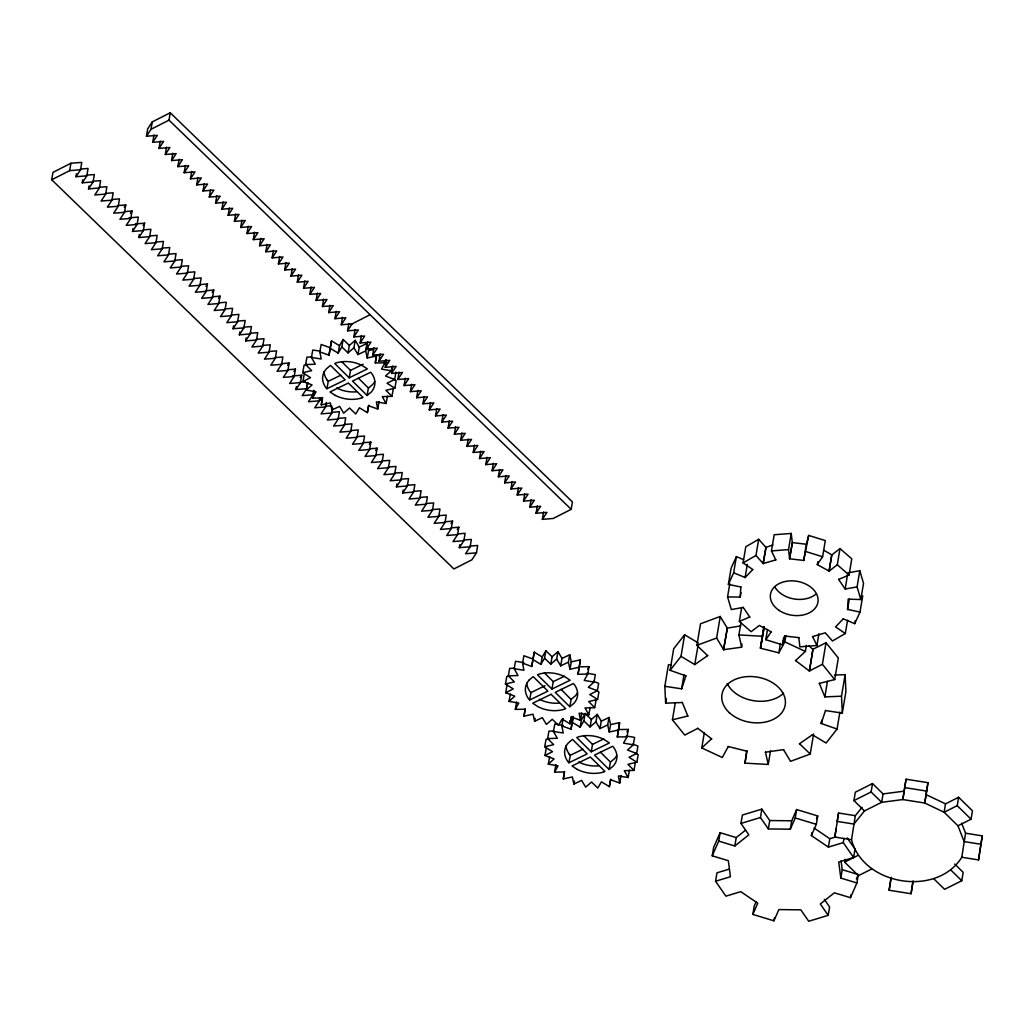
<?xml version="1.0" encoding="UTF-8"?>
<svg xmlns="http://www.w3.org/2000/svg" width="1034" height="1034" viewBox="0 0 1034 1034"><rect width="100%" height="100%" fill="white"/><g stroke="black" fill="none" stroke-linecap="round" stroke-linejoin="round"><path stroke-width="1.5" d="M671.505 665.185L668.442 664.72L664.836 686.292L681.639 688.825L685.956 675.758M770.563 750.581L768.236 764.449L744.984 763.144L746.613 751.123M763.712 626.992L760.533 648.253L764.139 626.682M825.52 710.423L821.19 723.619M368.699 405.186L367.367 412.618L359.418 407.797L355.748 414.014L349.544 408.016L343.65 413.135L339.617 406.349L331.901 410.02L330.324 402.924L321.29 404.901L322.285 397.961L312.565 398.103L313.897 390.671M385.527 359.845L384.997 362.818L375.29 362.947L376.273 356.019L367.251 357.997L365.674 350.901L366.992 343.469L359.276 347.14L357.945 354.559L365.674 350.901M571.427 716.472L570.109 723.89L562.147 719.082L558.476 725.299L552.272 719.289L546.379 724.407L542.346 717.635L534.63 721.293L533.053 714.197L524.031 716.174L525.014 709.246L515.307 709.376L516.625 701.957M578.019 674.233L579.337 666.801L589.057 666.659L587.726 674.09L578.019 674.233L580.32 659.873L571.298 661.838L569.98 669.269L579.001 667.292M610.706 779.222L609.375 786.641L601.426 781.833L597.755 788.05L591.551 782.04L585.658 787.158L581.625 780.386L573.909 784.043L572.332 776.948L563.31 778.925L564.293 771.997L554.573 772.127L555.904 764.708M579.337 666.801L580.32 659.873M617.298 736.971L618.616 729.552L628.323 729.409L627.005 736.841L617.298 736.971L619.599 722.624L610.577 724.588L609.259 732.02L618.28 730.043M618.616 729.552L619.599 722.624M961.607 823.142L965.562 833.197L961.788 857.251C936.869 897.46 863.08 885.337 851.538 839.724L834.8 837.062L838.574 813.008L855.312 815.671L862.046 807.308M851.538 839.724L855.312 815.671M913.138 880.852L911.057 893.725L889.137 890.235L890.933 878.28M965.562 833.197L982.3 835.86L980.891 844.261L964.153 841.598L957.949 825.791L944.107 812.246L924.758 803.03L927.963 782.686L906.043 779.197L902.824 799.553L881.666 802.319L864.489 810.927L853.903 824.059L837.165 821.397L838.574 813.008M891.218 877.362L889.137 890.235M927.963 782.686L924.758 803.03L902.824 799.553L906.043 779.197M911.057 893.725L912.867 881.769M961.788 857.251L978.526 859.913L980.891 844.261M982.3 835.86L978.526 859.913M469.927 546.107L477.682 545.474L476.441 552.867L471.879 559.821L453.9 568.958L51.7 179.774L52.941 172.394L70.919 163.256L81.764 162.377L80.536 169.757L75.973 176.711L86.817 175.832L88.058 168.452L80.303 169.085M51.7 179.774L69.679 170.636L70.919 163.256M75.973 176.711L76.464 173.764M86.585 175.16L94.34 174.539L93.099 181.919L82.255 182.798L82.746 179.838M92.866 181.247L100.621 180.614L99.38 187.994L88.536 188.873L89.027 185.926M105.442 193.41L113.184 192.776L111.956 200.157L101.099 201.035L105.675 194.082L106.903 186.702L99.161 187.322M118.005 205.572L125.76 204.939L124.519 212.319L113.675 213.198L118.238 206.244L119.479 198.864L111.724 199.484M129.03 217.851L138.323 217.101L137.095 224.481L126.238 225.36L130.801 218.407L132.042 211.026L124.287 211.647M370.094 314.737L352.116 323.875L341.272 324.754L345.834 317.8L334.977 318.679L339.553 311.712L328.696 312.591L333.258 305.637L322.414 306.516L326.977 299.55L316.133 300.429L320.695 293.475L309.851 294.354L314.414 287.387L303.557 288.266L308.132 281.313L297.275 282.192L301.838 275.225L290.993 276.104L295.556 269.15L284.712 270.029L289.274 263.063L278.417 263.941L282.993 256.988L272.136 257.867L276.698 250.9L265.854 251.779L270.417 244.825L259.573 245.704L264.135 238.738L253.291 239.617L257.854 232.663L246.997 233.542L251.572 226.575L240.715 227.454L245.278 220.5L234.434 221.379L238.996 214.413L228.152 215.292L232.715 208.338L221.871 209.217L226.433 202.25L215.576 203.129L220.152 196.176L209.295 197.055L213.857 190.088L203.013 190.967L207.575 184.013L196.731 184.892L201.294 177.926L190.45 178.804L195.012 171.851L184.155 172.73L188.718 165.763L177.874 166.642L182.436 159.688L171.592 160.567L176.155 153.601L165.311 154.48L169.873 147.526L159.016 148.405L163.592 141.451L152.735 142.317L157.297 135.364L146.453 136.242L147.694 128.862L152.256 121.896L170.235 112.758L572.435 501.942L571.195 509.323L553.216 518.473L542.359 519.352L543.6 511.959M135.312 223.939L144.605 223.189L143.377 230.569L132.52 231.448L133.024 228.488M146.453 136.242L151.016 129.289L152.256 121.896M152.735 142.317L153.976 134.937M143.144 229.897L150.899 229.264L149.659 236.644L138.815 237.523L139.306 234.576M159.016 148.405L160.257 141.025M151.016 129.289L169.007 120.138L170.235 112.758M165.311 154.48L166.539 147.099M155.72 242.059L163.462 241.426L162.235 248.806L151.378 249.685L155.94 242.732L157.181 235.351L149.426 235.972M171.592 160.567L172.82 153.187M177.874 166.642L179.115 159.262M168.283 254.222L176.038 253.588L174.798 260.969L163.954 261.848L168.516 254.894L169.744 247.514L162.002 248.134M184.155 172.73L185.396 165.35M190.45 178.804L191.678 171.424M180.847 266.384L188.602 265.751L187.361 273.131L176.517 274.01L181.079 267.056L182.32 259.676L174.565 260.297M196.731 184.892L197.959 177.512M203.013 190.967L204.254 183.587M193.423 278.547L201.165 277.913L199.937 285.294L189.08 286.172L193.655 279.219L194.883 271.839L187.141 272.459M209.295 197.055L210.535 189.674M215.576 203.129L216.817 195.749M205.986 290.709L213.741 290.076L212.5 297.456L201.656 298.335L206.218 291.381L207.459 284.001L199.704 284.621M221.871 209.217L223.098 201.837M228.152 215.292L229.38 207.912M218.562 302.859L226.304 302.238L225.076 309.618L214.219 310.497L218.781 303.544L220.022 296.151L212.267 296.784M234.434 221.379L235.674 213.999M240.715 227.454L241.956 220.074M231.125 315.021L238.88 314.401L237.639 321.781L226.795 322.66L231.357 315.706L232.585 308.313L224.843 308.946M246.997 233.542L248.238 226.162M237.406 321.109L245.161 320.475L243.921 327.868L233.077 328.747L233.568 325.788M253.291 239.617L254.519 232.236M243.688 327.183L251.443 326.563L250.202 333.943L239.358 334.822L239.849 331.875M259.573 245.704L260.801 238.324M249.982 333.271L257.724 332.638L256.497 340.031L245.64 340.897L246.144 337.95M265.854 251.779L267.095 244.399M272.136 257.867L273.377 250.474M262.546 345.434L270.301 344.8L269.06 352.193L258.216 353.059L262.778 346.106L264.006 338.725L256.264 339.346M278.417 263.941L279.658 256.561M284.712 270.029L285.94 262.636M275.122 357.596L282.864 356.963L281.636 364.356L270.779 365.222L275.341 358.268L276.582 350.888L268.827 351.508M290.993 276.104L292.221 268.724M297.275 282.192L298.516 274.798M287.685 369.758L295.44 369.125L294.199 376.505L283.355 377.384L287.917 370.431L289.145 363.05L281.403 363.671M303.557 288.266L304.797 280.886M309.851 294.354L311.079 286.961M307.757 382.774L306.762 388.668L295.918 389.547L296.409 386.6M295.918 389.547L300.48 382.593L301.721 375.213L292.415 375.962M316.133 300.429L317.36 293.049M322.414 306.516L323.655 299.123M319.829 397.883L319.338 400.83L308.481 401.709L313.056 394.755L313.793 390.322M328.696 312.591L329.936 305.211M334.977 318.679L336.218 311.286M332.651 408.572L331.901 412.993L321.057 413.871L325.62 406.918L326.356 402.484M341.272 324.754L342.5 317.373M542.359 519.352L546.934 512.386L536.077 513.265L540.64 506.311L529.796 507.19L534.358 500.223L523.514 501.102L528.077 494.149L517.233 495.027L521.795 488.061L510.938 488.94L515.514 481.986L504.657 482.865L509.219 475.898L498.375 476.777L502.938 469.824L492.094 470.703L496.656 463.736L485.799 464.615L490.374 457.661L479.517 458.54L484.08 451.574L473.236 452.453L477.798 445.499L466.954 446.378L471.517 439.411L460.673 440.29L465.235 433.336L454.378 434.215L458.954 427.249L448.097 428.128L452.659 421.174L441.815 422.053L446.378 415.086L435.534 415.965L440.096 409.012L429.252 409.891L433.815 402.924L422.958 403.803L427.533 396.849L416.676 397.728L421.239 390.762L410.395 391.64L414.957 384.687L404.113 385.566L408.676 378.599L397.832 379.478L402.394 372.524L391.537 373.403L396.1 366.437L385.255 367.316L389.818 360.362L378.974 361.241L383.536 354.274L372.692 355.153L377.255 348.199L366.398 349.078L370.973 342.125L360.116 342.991L364.679 336.037L353.835 336.916L358.397 329.962L347.553 330.828L348.781 323.448M337.963 418.408L345.705 417.775L344.477 425.155L333.62 426.034L338.183 419.08L339.423 411.7L331.668 412.32M353.835 336.916L355.076 329.536M360.116 342.991L361.357 335.611M350.526 430.571L358.281 429.937L357.04 437.317L346.196 438.196L350.759 431.243L351.987 423.862L344.244 424.483M366.398 349.078L367.639 341.698M372.692 355.153L373.92 347.773M363.102 442.733L370.844 442.1L369.616 449.48L358.759 450.359L363.322 443.405L364.563 436.025L356.808 436.645M378.974 361.241L380.202 353.861M385.255 367.316L386.496 359.935M375.665 454.895L383.42 454.262L382.179 461.642L371.335 462.521L375.898 455.567L377.126 448.187L369.384 448.808M391.537 373.403L392.778 366.023M397.832 379.478L399.059 372.098M388.228 467.058L395.983 466.424L394.742 473.805L383.898 474.684L388.461 467.73L389.702 460.35L381.947 460.97M404.113 385.566L405.341 378.186M410.395 391.64L411.635 384.26M400.804 479.22L408.546 478.587L407.318 485.967L396.461 486.846L396.966 483.899M396.461 486.846L401.037 479.892L402.265 472.512L394.523 473.133M416.676 397.728L417.917 390.348M407.086 485.295L414.841 484.675L413.6 492.055L402.756 492.934L403.247 489.974M422.958 403.803L424.198 396.423M429.252 409.891L430.48 402.51M419.649 497.457L427.404 496.837L426.163 504.217L415.319 505.096L419.882 498.129L421.122 490.749L413.367 491.383M435.534 415.965L436.762 408.585M441.815 422.053L443.056 414.673M432.225 509.62L439.967 508.987L438.739 516.38L427.882 517.259L432.458 510.292L433.685 502.912L425.943 503.545M448.097 428.128L449.338 420.748M454.378 434.215L455.619 426.835M444.788 521.782L452.543 521.149L451.302 528.542L440.458 529.421L445.021 522.454L446.261 515.074L438.506 515.695M460.673 440.29L461.901 432.91M466.954 446.378L468.182 438.998M457.364 533.945L465.106 533.311L463.878 540.704L453.021 541.583L457.584 534.617L458.825 527.237L451.07 527.857M473.236 452.453L474.477 445.072M463.646 540.019L471.388 539.399L470.16 546.779L459.316 547.658L459.807 544.711M479.517 458.54L480.758 451.147M485.799 464.615L487.04 457.235M492.094 470.703L493.321 463.31M498.375 476.777L499.616 469.397M504.657 482.865L505.897 475.472M510.938 488.94L512.179 481.56M517.233 495.027L518.461 487.634M523.514 501.102L524.742 493.722M529.796 507.19L531.037 499.797M536.077 513.265L537.318 505.884M685.891 675.887L670.084 670.316L673.69 648.745L684.624 634.786L698.364 642.993M682.285 702.513L665.638 703.172L666.413 698.545M670.084 670.316L681.018 656.357L684.624 634.786M697.782 728.375L684.754 735.084L672.423 719.806L675.267 702.861M681.639 688.825L683.978 674.827M707.631 655.634L696.903 645.345L700.509 623.773L720.246 616.471L727.238 628.142L723.632 649.714L716.64 638.03L720.246 616.471M697.963 645.966L694.758 664.565L681.018 656.357M740.848 587.015L728.375 584.391L731.09 568.209L736.376 556.615L743.536 559.627M728.233 746.561L722.314 757.508L701.763 747.944L704.348 732.537M743.226 607.41L731.322 609.556L727.574 596.928L729.797 583.693M728.375 584.391L733.662 572.797L736.376 556.615M723.464 649.753L727.419 628.103L740.835 625.906M752.842 569.54L743.071 562.923L745.785 546.753L758.685 539.296L765.923 547.387L763.092 563.608M740.926 592.663L740.202 597.277M747.349 564.37L745.062 577.696M771.312 631.89L759.37 625.428L751.111 631.696L739.349 621.408L741.559 608.173M741.675 647.194L738.896 634.928L740.964 622.597M743.071 562.923L755.97 555.465L758.685 539.296M723.813 649.662L741.494 647.206L742.011 644.117M824.331 899.36L829.591 906.947L828.195 915.349L808.704 921.242L800.82 909.842L778.861 909.584L773.923 920.816L752.83 914.431L757.767 903.199L740.771 891.657L725.894 896.168L715.554 881.239L730.431 876.742L728.337 860.702L712.245 855.816L713.641 847.428L720.116 832.706L736.208 837.579L745.579 830.147M712.245 855.816L718.708 841.107L720.116 832.706M715.554 881.239L716.963 872.838L728.867 869.245M775.771 559.885L771.467 550.928L774.182 534.746L791.23 533.428L792.303 542.63L789.601 558.812L788.528 549.597L791.23 533.428M760.352 648.228L764.333 626.707M744.984 763.144L747.039 750.813M784.664 636.026L782.441 644.854L765.806 639.684L767.525 629.396M718.708 841.107L734.812 845.98L736.208 837.579M734.812 845.98L748.849 834.826L740.964 823.426L742.373 815.038L761.851 809.144L769.748 820.531L768.34 828.932L790.299 829.19L795.236 817.959L796.645 809.557L817.726 815.942L816.317 824.344L811.38 835.588L828.389 847.117L843.266 842.62L843.964 838.419M789.459 558.812L792.445 542.63L806.442 544.246L808.666 535.418L825.3 540.588L822.599 556.757L817.222 564.616M780.282 643.51L778.912 652.816L784.832 641.868L785.866 635.703M782.441 644.854L783.669 637.5M768.34 828.932L760.442 817.532L761.851 809.144M806.3 544.22L803.728 560.428L808.666 535.418M752.83 914.431L754.238 906.043L756.087 901.829M829.242 571.169L817.351 564.667L817.842 561.733M795.573 660.571L805.383 651.433L806.404 645.281M809.48 671.118L812.853 649.313L808.795 645.733M812.97 649.43L809.364 671.001L822.392 664.293L825.998 642.721L812.853 649.313M829.022 571.027L831.737 554.844L823.697 550.153M839.996 548.576L831.84 554.922L829.139 571.091L837.294 564.758L839.996 548.576L851.77 558.851L849.056 575.033L838.664 579.428M798.804 637.642L799.877 646.845L816.925 645.526L818.902 633.764M773.923 920.816L774.388 918.024M790.299 829.19L791.695 820.802L796.645 809.557M783.514 749.663L790.506 761.347L810.242 754.032L813.59 734.011M827.407 681.328L824.886 697.006M821.771 720.414L821.255 723.503L837.062 729.06L839.892 712.116M821.384 723.257L821.836 720.297M847.583 574.232L845.179 589.031L857.083 586.885L859.784 570.716L847.88 572.862M819.355 683.384L834.709 679.571L838.328 657.999L825.998 642.721M849.302 599.048L847.531 609.543M811.38 835.588L811.845 832.784M812.491 636.595L825.3 632.834L832.435 640.977L845.321 633.519L847.544 620.284M825.507 710.552L842.309 713.098L841.508 696.218L845.114 674.646L834.516 675.06M843.266 618.836L854.73 623.657L855.221 620.71M862.731 595.881L860.017 612.063L847.557 609.44L848.19 599.177L860.818 599.526L863.532 583.344L859.784 570.716M842.309 713.098L845.915 691.526L845.114 674.646M828.389 847.117L829.798 838.716L835.743 836.92M834.8 837.062L836.209 828.661M828.195 915.349L820.298 903.962L834.348 892.807L850.439 897.68L856.915 882.958L840.81 878.086L842.219 869.684L841.081 860.934M864.489 810.927L853.929 800.587L855.325 792.199L872.502 783.578L883.075 793.918L904.233 791.152M871.584 869.064L858.466 875.643L844.636 862.097L845.101 859.306M840.81 878.086L838.729 862.033L853.606 857.535L855.002 849.147L847.247 837.954M850.439 897.68L850.917 894.875M853.929 800.587L871.106 791.979L872.502 783.578M856.915 882.958L858.323 874.557L842.219 869.684M883.075 793.918L881.666 802.319L871.106 791.979M958.634 797.279L945.515 803.857L944.107 812.246L957.226 805.68L958.634 797.279L972.464 810.824L971.055 819.212L957.949 825.791M934.025 879.003L944.598 889.33L961.775 880.722L963.171 872.334L954.731 864.062M338.157 353.111L339.475 345.692L331.513 340.871L330.324 347.773L321.16 344.464L319.842 351.896L329.006 355.192L330.195 348.303L338.157 353.111L341.827 346.894L343.146 339.475L349.35 345.472L348.031 352.904L341.827 346.894M367.367 412.618L368.556 405.729L377.733 409.025L379.051 401.593M540.885 664.397L542.204 656.965L534.255 652.144L533.066 659.046L523.889 655.737L522.571 663.169L531.734 666.465L532.924 659.576L540.885 664.397L544.556 658.18L545.874 650.748L552.078 656.745L550.76 664.177L544.556 658.18M570.109 723.89L571.298 717.001L580.462 720.297L581.78 712.878M563.168 718.488L561.85 725.92L571.014 729.216L573.263 716.381M571.014 729.216L573.056 717.661M609.375 786.641L610.564 779.752L619.741 783.048L621.059 775.629M304.267 374.037L302.949 381.456L310.549 377.656L302.703 372.731L304.035 365.312L307.008 364.601M302.703 372.731L311.648 370.624L305.612 364.537L306.93 357.118L311.764 356.976M305.612 364.537L315.292 364.252L311.454 357.428L312.772 350.009L319.739 351.121M312.565 398.103L316.042 391.808L306.31 390.102L307.628 382.683M329.006 355.192L331.513 340.871M321.29 404.901L322.621 397.47M326.938 388.732L325.865 387.608A26.328 18.638 10.1 0 1 326.369 368.841L330.492 365.377L345.162 379.853L326.938 388.732L328.256 381.313L327.196 380.176M331.901 410.02L332.418 407.047M348.031 352.904L353.925 347.786L355.244 340.354L359.276 347.14M349.208 377.798L367.38 368.931L362.21 365.532A26.328 18.638 10.1 0 0 336.089 362.934L334.757 363.541L349.208 377.798L350.526 370.366L363.115 364.239M367.251 357.997L368.569 350.565L367.936 347.721M367.07 395.453L371.193 392.08A26.328 18.638 10.1 0 0 371.633 373.339L370.611 372.266L352.516 381.081L367.07 395.453L368.401 388.021L358.32 378.082M375.29 362.947L376.609 355.528L379.388 355.489M395.944 372.033L394.626 379.465L385.527 376.027L391.253 370.805L392.054 366.359M377.733 409.025L376.363 401.929L386.121 403.48L387.44 396.061M386.121 403.48L382.283 396.655L391.964 396.371L393.282 388.952M391.964 396.371L385.915 390.296L394.859 388.177L396.177 380.758L393.566 379.116M506.996 685.309L505.678 692.728L513.278 688.941L505.445 684.017L506.763 676.585L509.736 675.887M505.445 684.017L514.376 681.897L508.34 675.822L509.659 668.391L514.505 668.248M508.34 675.822L518.021 675.538L514.182 668.714L515.501 661.282L523.863 662.626M515.307 709.376L518.784 703.094L509.038 701.388L510.369 693.956M531.734 666.465L534.255 652.144M524.031 716.174L525.35 708.742M529.033 680.075L533.221 676.65L547.891 691.126L529.667 700.005L530.985 692.586L529.925 691.462A26.328 18.638 10.1 0 1 526.733 682.944M534.63 721.293L535.16 718.333M550.76 664.177L556.654 659.059L557.972 651.64L562.005 658.412L560.687 665.844L568.403 662.174L569.721 654.742L562.005 658.412M551.936 689.071L570.122 680.217L564.939 676.805A26.328 18.638 10.1 0 0 538.83 674.207L537.486 674.814L551.936 689.071L553.255 681.639L564.448 676.197M546.275 748.06L544.957 755.479L552.557 751.692L544.711 746.768L546.042 739.336L549.015 738.638M544.711 746.768L553.655 744.648L547.619 738.573L548.938 731.141L553.785 730.999M547.619 738.573L557.3 738.289L553.461 731.465L554.78 724.033L563.142 725.377M554.573 772.127L558.05 765.845L548.317 764.139L549.649 756.707M569.812 706.726L573.922 703.353A26.328 18.638 10.1 0 0 574.361 684.611L573.353 683.539L555.245 692.366L569.812 706.726L571.13 699.294M563.31 778.925L564.629 771.493M568.946 762.756L567.873 761.631A26.328 18.638 10.1 0 1 568.377 742.864L572.5 739.4L587.17 753.876L568.946 762.756L570.264 755.337L569.204 754.213M572.203 722.327L580.164 727.148L581.483 719.716L585.154 713.499L591.358 719.496L590.039 726.928L583.835 720.918L585.154 713.499M573.909 784.043L574.439 781.084M593.477 681.354L598.673 683.306L597.355 690.738L588.256 687.3L593.994 682.091L595.313 674.659L586.963 673.199M580.462 720.297L579.092 713.201L588.85 714.765L590.168 707.334M588.85 714.765L585.011 707.941L594.692 707.657L596.011 700.225M594.692 707.657L588.656 701.569L597.587 699.462L598.919 692.03L596.308 690.389M590.039 726.928L595.933 721.81L597.251 714.378L601.284 721.163L599.953 728.595L607.682 724.924L609 717.493L601.284 721.163M604.231 739.543A26.328 18.638 10.1 0 0 578.109 736.958L576.765 737.565L591.215 751.821L592.534 744.39L603.727 738.948M609.078 769.477L613.201 766.104A26.328 18.638 10.1 0 0 613.64 747.362L612.632 746.289L594.524 755.104L609.078 769.477L610.409 762.045L600.327 752.106M632.756 744.105L637.952 746.057L636.634 753.489L627.535 750.051L633.26 744.829L634.592 737.41L626.242 735.949M619.741 783.048L618.371 775.952L628.129 777.516L629.447 770.084M628.129 777.516L624.29 770.692L633.971 770.395L635.29 762.976M633.971 770.395L627.922 764.32L636.866 762.213L638.185 754.781L635.574 753.14M740.874 586.911L740.176 597.07L727.574 596.928M816.498 818.76L817.726 815.942M856.385 878.978L858.323 874.557M854.73 623.657L860.017 612.063M384.997 362.818L381.52 369.099L391.253 370.805M587.661 669.179L589.057 666.659M587.726 674.09L584.249 680.385L593.994 682.091M626.94 731.93L628.323 729.409M627.005 736.841L623.528 743.123L633.26 744.829M339.475 345.692L343.146 339.475M542.204 656.965L545.874 650.748M580.164 727.148L583.835 720.918M82.255 182.798L86.817 175.832M88.536 188.873L93.099 181.919M99.38 187.994L94.818 194.961L105.675 194.082M111.956 200.157L107.394 207.123L118.238 206.244M124.235 207.265L125.76 204.939M124.519 212.319L119.957 219.286L130.801 218.407M130.517 213.34L132.042 211.026M132.52 231.448L137.095 224.481M143.093 225.502L144.605 223.189M138.815 237.523L143.377 230.569M149.659 236.644L145.096 243.61L155.94 242.732M162.235 248.806L157.659 255.773L168.516 254.894M174.798 260.969L170.235 267.935L181.079 267.056M187.361 273.131L182.798 280.098L193.655 279.219M199.937 285.294L195.374 292.26L206.218 291.381M205.934 286.315L207.459 284.001M212.216 292.389L213.741 290.076M212.5 297.456L207.937 304.423L218.781 303.544M218.497 298.477L220.022 296.151M225.076 309.618L220.5 316.585L231.357 315.706M233.077 328.747L237.639 321.781M239.358 334.822L243.921 327.868M245.64 340.897L250.202 333.943M256.497 340.031L251.934 346.985L262.778 346.106M269.06 352.193L264.497 359.147L275.341 358.268M281.636 364.356L277.06 371.309L287.917 370.431M287.633 365.364L289.145 363.05M293.914 371.452L295.44 369.125M294.199 376.505L289.636 383.472L300.48 382.593M300.196 377.526L301.721 375.213M306.762 388.668L302.199 395.634L313.056 394.755M347.553 330.828L352.116 323.875M319.338 400.83L314.775 407.797L325.62 406.918M331.901 412.993L327.339 419.959L338.183 419.08M344.477 425.155L339.902 432.122L350.759 431.243M357.04 437.317L352.478 444.284L363.322 443.405M369.319 444.426L370.844 442.1M369.616 449.48L365.041 456.446L375.898 455.567M375.613 450.501L377.126 448.187M382.179 461.642L377.617 468.609L388.461 467.73M394.742 473.805L390.18 480.771L401.037 479.892M402.756 492.934L407.318 485.967M413.6 492.055L409.037 499.008L419.882 498.129M426.163 504.217L421.601 511.171L432.458 510.292M438.739 516.38L434.177 523.333L445.021 522.454M451.018 523.475L452.543 521.149M451.302 528.542L446.74 535.496L457.584 534.617M457.299 529.55L458.825 527.237M459.316 547.658L463.878 540.704M470.16 546.779L465.597 553.733L476.441 552.867M765.806 639.684L771.183 631.839M843.33 618.759L835.55 626.914L845.321 633.519M837.062 729.06L826.127 743.019L812.388 734.812M694.641 664.668L707.773 655.556M701.763 747.944L711.573 738.806M812.491 734.709L799.372 743.821M306.31 390.102L312.048 384.894L302.949 381.456M509.038 701.388L514.777 696.166L505.678 692.728M548.317 764.139L554.056 758.917L544.957 755.479M349.35 345.472L355.244 340.354M552.078 656.745L557.972 651.64M591.358 719.496L597.251 714.378M752.662 569.682L745.191 577.515L733.662 572.797M844.636 862.097L857.755 855.532M394.626 379.465L387.026 383.252L394.859 388.177M597.355 690.738L589.755 694.538L597.587 699.462M636.634 753.489L629.034 757.289L636.866 762.213M328.256 381.313L340.884 375.161M530.985 692.586L545.008 685.749M570.264 755.337L582.892 749.185M591.215 751.821L609.388 742.955L604.218 739.556M368.427 388.047L372.511 384.648A26.328 18.638 10.1 0 0 374.709 381.507M361.525 398.051L362.96 397.405L348.38 383.019L330.014 391.964L335.3 395.453M610.435 762.084L614.519 758.672A26.328 18.638 10.1 0 0 616.716 755.531M603.533 772.075L604.98 771.429L590.388 757.043L572.022 765.987L577.308 769.477M739.349 621.408L749.728 617.027M763.325 563.517L775.914 559.859M696.903 645.345L716.64 638.03M740.964 823.426L760.442 817.532M772.876 544.983L766.039 547.335L763.208 563.569L755.97 555.465M672.423 719.806L687.791 716.006M783.682 749.624L765.276 752.196M368.569 350.565L373.08 349.582M69.679 170.636L80.536 169.757M300.248 381.921L304.901 381.546M319.105 400.158L322.207 399.912M325.387 406.246L331.591 405.742M771.467 550.928L788.528 549.597M841.508 696.218L824.861 696.864L819.264 683.254M769.748 820.531L791.695 820.802M798.946 637.642L784.535 636M789.743 558.812L803.87 560.454M738.896 634.928L762.161 636.233M746.794 751.162L728.052 746.496M760.727 648.279L779.093 652.881M311.454 357.428L321.212 358.992L319.842 351.896M514.182 668.714L523.941 670.265L522.571 663.169M553.461 731.465L563.22 733.016L561.85 725.92M904.634 787.585L926.567 791.075M384.234 361.926L387.013 362.404M795.236 817.959L816.317 824.344M805.964 551.587L822.599 556.757M569.721 720.853L572.332 721.797M784.832 641.868L805.383 651.433M926.167 794.642L945.515 803.857M795.417 660.48L809.234 670.885M711.728 738.896L697.666 728.259M814.094 828.079L829.798 838.716M837.294 564.758L849.056 575.033M799.515 743.743L810.242 754.032M169.007 120.138L571.195 509.323M957.226 805.68L971.055 819.212M951.215 870.395L961.775 880.722M341.634 361.59L350.526 370.366M544.362 672.875L553.255 681.639M561.048 689.355L571.001 699.398L575.253 695.934A26.328 18.638 10.1 0 0 577.437 692.78M583.641 735.626L592.534 744.39M529.667 700.005L528.607 698.881A26.328 18.638 10.1 0 1 529.111 680.114M838.587 579.337L845.217 589.134M749.818 617.117L743.175 607.307M822.392 664.293L834.709 679.571M843.266 842.62L853.606 857.535M687.869 716.135L682.259 702.37M595.933 721.81L599.953 728.595M556.654 659.059L560.687 665.844M353.925 347.786L357.945 354.559M812.621 636.569L816.925 645.526M857.083 586.885L860.818 599.526M765.457 752.183L768.236 764.449M609 717.493L610.577 724.588M607.682 724.924L609.259 732.02M569.721 654.742L571.298 661.838M568.403 662.174L569.98 669.269M664.836 686.292L665.638 703.172M783.578 693.168A32.08 22.89 9.5 0 1 753.269 700.664A32.08 22.89 9.5 0 1 727.225 683.552M356.446 391.808A26.328 18.638 10.1 0 1 336.67 387.97M327.261 380.163A26.328 18.638 10.1 0 1 324.004 371.658M361.473 397.987A26.328 18.638 10.1 0 1 335.352 395.389M815.567 594.356A24.066 17.164 9.5 0 1 774.647 586.524M598.453 765.832A26.328 18.638 10.1 0 1 578.678 761.993M569.269 754.187A26.328 18.638 10.1 0 1 566.012 745.695M603.481 772.01A26.328 18.638 10.1 0 1 577.36 769.425M559.187 703.081A26.328 18.638 10.1 0 1 539.399 699.242M551.109 694.292L532.743 703.249L538.029 706.726A26.328 18.638 10.1 0 0 564.202 709.259L565.701 708.678L551.109 694.292M729.5 712.827A32.08 22.89 9.5 0 0 783.694 709.66A32.08 22.89 9.5 0 0 747.53 676.585A32.08 22.89 9.5 0 0 729.5 712.827M779.261 610.499A24.066 17.164 9.5 0 0 817.829 602.744A24.066 17.164 9.5 0 0 785.504 581.431A24.066 17.164 9.5 0 0 779.261 610.499"/></g></svg>
